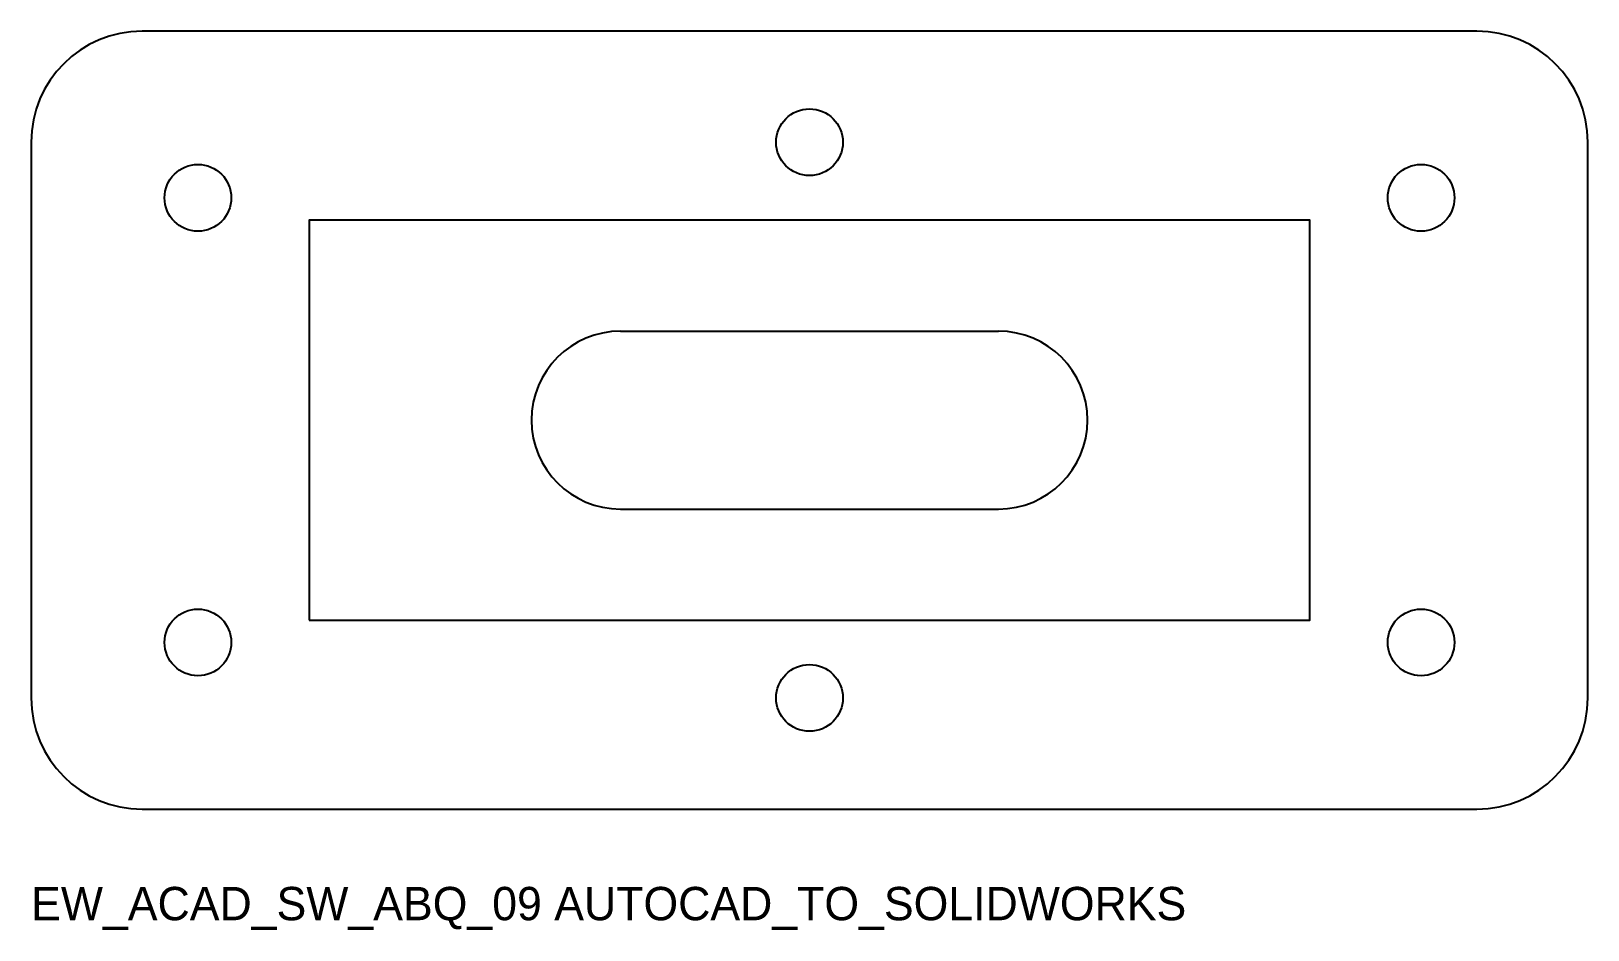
# Model space of a CAD drawing. Header units: millimetres. Extents: x 0 to 140, y -11 to 70.
import ezdxf

# ---------------------------------------------------------------- set-up
doc = ezdxf.new("R2010")
doc.units = ezdxf.units.MM
doc.header["$MEASUREMENT"] = 0
for name, color, linetype in [('CHAIN', 2, 'Continuous'), ('CUTOUT', 7, 'Continuous'), ('HOLE', 7, 'Continuous'), ('OUTLINE', 7, 'Continuous'), ('PRESSURE', 7, 'Continuous')]:
    doc.layers.add(name, color=color, linetype=linetype)

msp = doc.modelspace()

# ---------------------------------------------------------------- linework, layer by layer
at = {"layer": 'CUTOUT'}
for p, q in [((53, 43), (87, 43)), ((53, 27), (87, 27))]:
    msp.add_line(p, q, dxfattribs=at)
for centre, start, end in [((53, 35), 90, 270), ((87, 35), 270, 90)]:
    msp.add_arc(centre, 8, start, end, dxfattribs=at)
at = {"layer": 'HOLE'}
for centre in [(70, 60), (15, 55), (125, 55), (15, 15), (125, 15), (70, 10)]:
    msp.add_circle(centre, 3, dxfattribs=at)
at = {"layer": 'OUTLINE'}
for p, q in [((130, 70), (10, 70)), ((0, 60), (0, 10)), ((140, 10), (140, 60)), ((10, 0), (130, 0))]:
    msp.add_line(p, q, dxfattribs=at)
for centre, start, end in [((10, 60), 90, 180), ((130, 60), 0, 90), ((10, 10), 180, 270), ((130, 10), 270, 0)]:
    msp.add_arc(centre, 10, start, end, dxfattribs=at)
at = {"layer": 'PRESSURE'}
msp.add_lwpolyline([(25, 17), (115, 17), (115, 53), (25, 53)], close=True, dxfattribs=at)

# ---------------------------------------------------------------- texts
at = {"layer": 'CHAIN'}
msp.add_text('EW_ACAD_SW_ABQ_09 AUTOCAD_TO_SOLIDWORKS', height=3, dxfattribs=at).set_placement((0, -10))

doc.saveas('drawing.dxf')
